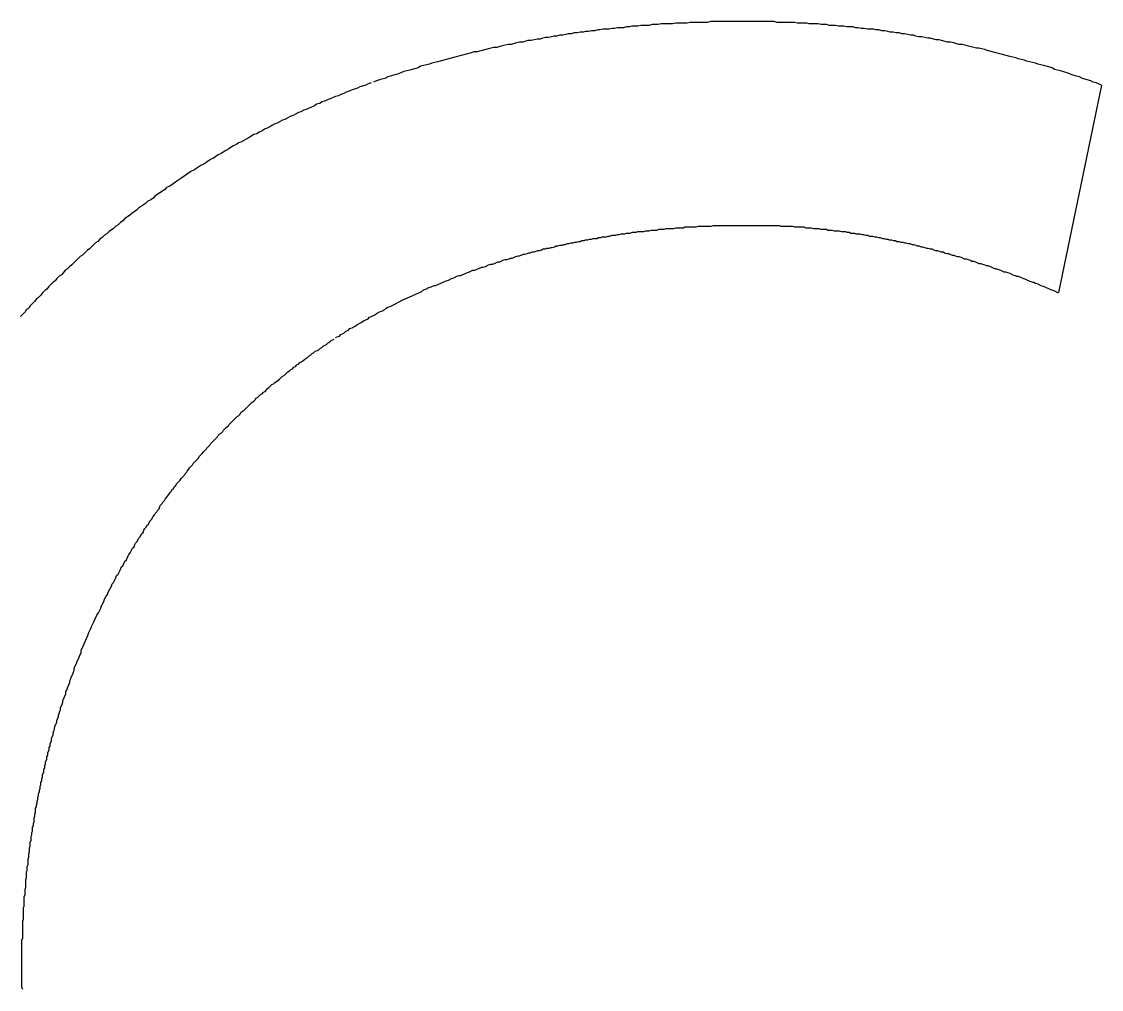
# Model space of a CAD drawing. Extents: x 168 to 388, y 259 to 356.
# Drawn here: x 204.065 to 205.491, y 308.455 to 309.732 of the extents above; entities that cross this region are included whole.
import ezdxf

# ---------------------------------------------------------------- set-up
doc = ezdxf.new("R2010")
doc.units = 0
doc.header["$MEASUREMENT"] = 0
doc.layers.get('0').update_dxf_attribs({"linetype": 'CONTINUOUS'})

msp = doc.modelspace()

# ---------------------------------------------------------------- linework, layer by layer
at = {"color": 7, "linetype": 'Continuous'}
for p, q in [((204.81, 309.719), (204.807, 309.718)), ((204.814, 309.719), (204.81, 309.719)), ((204.818, 309.72), (204.814, 309.719)), ((204.822, 309.72), (204.818, 309.72)), ((204.826, 309.721), (204.822, 309.72)), ((204.829, 309.721), (204.826, 309.721)), ((204.833, 309.722), (204.829, 309.721)), ((204.841, 309.722), (204.833, 309.722)), ((204.845, 309.723), (204.841, 309.722)), ((204.848, 309.723), (204.845, 309.723)), ((204.852, 309.724), (204.848, 309.723)), ((204.86, 309.724), (204.852, 309.724)), ((204.864, 309.725), (204.86, 309.724)), ((204.868, 309.725), (204.864, 309.725)), ((204.871, 309.726), (204.868, 309.725)), ((204.879, 309.726), (204.871, 309.726)), ((204.883, 309.727), (204.879, 309.726)), ((204.894, 309.727), (204.883, 309.727)), ((204.898, 309.728), (204.894, 309.727)), ((204.906, 309.728), (204.898, 309.728)), ((204.91, 309.729), (204.906, 309.728)), ((204.925, 309.729), (204.91, 309.729)), ((204.929, 309.73), (204.925, 309.729)), ((204.944, 309.73), (204.929, 309.73)), ((204.948, 309.731), (204.944, 309.73)), ((204.971, 309.731), (204.948, 309.731)), ((204.975, 309.732), (204.971, 309.731)), ((205.059, 309.732), (204.975, 309.732)), ((205.063, 309.731), (205.059, 309.732)), ((205.086, 309.731), (205.063, 309.731)), ((205.09, 309.73), (205.086, 309.731)), ((205.102, 309.73), (205.09, 309.73)), ((205.105, 309.729), (205.102, 309.73)), ((205.117, 309.729), (205.105, 309.729)), ((205.121, 309.728), (205.117, 309.729)), ((205.128, 309.728), (205.121, 309.728)), ((205.132, 309.727), (205.128, 309.728)), ((205.14, 309.727), (205.132, 309.727)), ((205.144, 309.726), (205.14, 309.727)), ((205.151, 309.726), (205.144, 309.726)), ((205.155, 309.725), (205.151, 309.726)), ((205.163, 309.725), (205.155, 309.725)), ((205.167, 309.724), (205.163, 309.725)), ((205.17, 309.724), (205.167, 309.724)), ((205.174, 309.723), (205.17, 309.724)), ((205.178, 309.723), (205.174, 309.723)), ((205.182, 309.722), (205.178, 309.723)), ((205.19, 309.722), (205.182, 309.722)), ((205.193, 309.721), (205.19, 309.722)), ((205.197, 309.721), (205.193, 309.721)), ((205.201, 309.72), (205.197, 309.721)), ((205.205, 309.72), (205.201, 309.72)), ((205.209, 309.719), (205.205, 309.72)), ((205.212, 309.718), (205.209, 309.719)), ((204.723, 309.705), (204.719, 309.704)), ((204.727, 309.705), (204.723, 309.705)), ((204.731, 309.706), (204.727, 309.705)), ((204.734, 309.707), (204.731, 309.706)), ((204.738, 309.707), (204.734, 309.707)), ((204.746, 309.709), (204.738, 309.707)), ((204.75, 309.709), (204.746, 309.709)), ((204.753, 309.71), (204.75, 309.709)), ((204.757, 309.711), (204.753, 309.71)), ((204.761, 309.711), (204.757, 309.711)), ((204.765, 309.712), (204.761, 309.711)), ((204.768, 309.713), (204.765, 309.712)), ((204.772, 309.713), (204.768, 309.713)), ((204.776, 309.714), (204.772, 309.713)), ((204.78, 309.714), (204.776, 309.714)), ((204.784, 309.715), (204.78, 309.714)), ((204.787, 309.716), (204.784, 309.715)), ((204.791, 309.716), (204.787, 309.716)), ((204.795, 309.717), (204.791, 309.716)), ((204.799, 309.717), (204.795, 309.717)), ((204.803, 309.718), (204.799, 309.717)), ((204.807, 309.718), (204.803, 309.718)), ((205.216, 309.718), (205.212, 309.718)), ((205.22, 309.717), (205.216, 309.718)), ((205.224, 309.717), (205.22, 309.717)), ((205.228, 309.716), (205.224, 309.717)), ((205.231, 309.716), (205.228, 309.716)), ((205.239, 309.714), (205.231, 309.716)), ((205.243, 309.714), (205.239, 309.714)), ((205.246, 309.713), (205.243, 309.714)), ((205.25, 309.712), (205.246, 309.713)), ((205.254, 309.712), (205.25, 309.712)), ((205.262, 309.71), (205.254, 309.712)), ((205.265, 309.71), (205.262, 309.71)), ((205.273, 309.708), (205.265, 309.71)), ((205.277, 309.708), (205.273, 309.708)), ((205.28, 309.707), (205.277, 309.708)), ((205.288, 309.705), (205.28, 309.707)), ((205.292, 309.705), (205.288, 309.705)), ((205.296, 309.704), (205.292, 309.705)), ((204.656, 309.69), (204.644, 309.687)), ((204.659, 309.691), (204.656, 309.69)), ((204.663, 309.692), (204.659, 309.691)), ((204.667, 309.692), (204.663, 309.692)), ((204.67, 309.693), (204.667, 309.692)), ((204.682, 309.696), (204.67, 309.693)), ((204.685, 309.697), (204.682, 309.696)), ((204.689, 309.698), (204.685, 309.697)), ((204.693, 309.698), (204.689, 309.698)), ((204.697, 309.699), (204.693, 309.698)), ((204.7, 309.7), (204.697, 309.699)), ((204.708, 309.702), (204.7, 309.7)), ((204.712, 309.702), (204.708, 309.702)), ((204.716, 309.703), (204.712, 309.702)), ((204.719, 309.704), (204.716, 309.703)), ((205.299, 309.703), (205.296, 309.704)), ((205.303, 309.702), (205.299, 309.703)), ((205.307, 309.702), (205.303, 309.702)), ((205.311, 309.701), (205.307, 309.702)), ((205.314, 309.7), (205.311, 309.701)), ((205.326, 309.697), (205.314, 309.7)), ((205.329, 309.697), (205.326, 309.697)), ((205.337, 309.695), (205.329, 309.697)), ((205.34, 309.694), (205.337, 309.695)), ((205.352, 309.691), (205.34, 309.694)), ((205.355, 309.69), (205.352, 309.691)), ((205.367, 309.687), (205.355, 309.69)), ((204.604, 309.676), (204.592, 309.673)), ((204.607, 309.677), (204.604, 309.676)), ((204.615, 309.679), (204.607, 309.677)), ((204.618, 309.68), (204.615, 309.679)), ((204.626, 309.682), (204.618, 309.68)), ((204.629, 309.683), (204.626, 309.682)), ((204.641, 309.686), (204.629, 309.683)), ((204.644, 309.687), (204.641, 309.686)), ((205.37, 309.686), (205.367, 309.687)), ((205.378, 309.684), (205.37, 309.686)), ((205.381, 309.683), (205.378, 309.684)), ((205.389, 309.681), (205.381, 309.683)), ((205.392, 309.68), (205.389, 309.681)), ((205.404, 309.677), (205.392, 309.68)), ((205.407, 309.676), (205.404, 309.677)), ((205.415, 309.674), (205.407, 309.676)), ((204.56, 309.662), (204.552, 309.66)), ((204.563, 309.663), (204.56, 309.662)), ((204.567, 309.665), (204.563, 309.663)), ((204.57, 309.666), (204.567, 309.665)), ((204.578, 309.668), (204.57, 309.666)), ((204.581, 309.669), (204.578, 309.668)), ((204.589, 309.671), (204.581, 309.669)), ((204.592, 309.673), (204.589, 309.671)), ((205.418, 309.673), (205.415, 309.674)), ((205.426, 309.671), (205.418, 309.673)), ((205.429, 309.669), (205.426, 309.671)), ((205.437, 309.667), (205.429, 309.669)), ((205.44, 309.666), (205.437, 309.667)), ((205.444, 309.665), (205.44, 309.666)), ((205.447, 309.664), (205.444, 309.665)), ((205.451, 309.662), (205.447, 309.664)), ((205.455, 309.661), (205.451, 309.662)), ((204.52, 309.648), (204.512, 309.646)), ((204.523, 309.65), (204.52, 309.648)), ((204.527, 309.651), (204.523, 309.65)), ((204.534, 309.654), (204.53, 309.652)), ((204.538, 309.655), (204.534, 309.654)), ((204.541, 309.656), (204.538, 309.655)), ((204.545, 309.657), (204.541, 309.656)), ((204.549, 309.659), (204.545, 309.657)), ((204.552, 309.66), (204.549, 309.659)), ((205.491, 309.6483), (205.4344, 309.3745)), ((205.458, 309.66), (205.455, 309.661)), ((205.462, 309.659), (205.458, 309.66)), ((205.466, 309.657), (205.462, 309.659)), ((205.469, 309.656), (205.466, 309.657)), ((205.477, 309.654), (205.469, 309.656)), ((205.48, 309.652), (205.477, 309.654)), ((205.484, 309.651), (205.48, 309.652)), ((205.487, 309.65), (205.484, 309.651)), ((205.491, 309.648), (205.487, 309.65)), ((204.48, 309.633), (204.477, 309.632)), ((204.484, 309.634), (204.48, 309.633)), ((204.487, 309.636), (204.484, 309.634)), ((204.491, 309.637), (204.487, 309.636)), ((204.494, 309.639), (204.491, 309.637)), ((204.498, 309.64), (204.494, 309.639)), ((204.502, 309.642), (204.498, 309.64)), ((204.505, 309.643), (204.502, 309.642)), ((204.509, 309.644), (204.505, 309.643)), ((204.512, 309.646), (204.509, 309.644)), ((204.448, 309.619), (204.445, 309.618)), ((204.452, 309.621), (204.448, 309.619)), ((204.455, 309.623), (204.452, 309.621)), ((204.459, 309.624), (204.455, 309.623)), ((204.462, 309.626), (204.459, 309.624)), ((204.466, 309.627), (204.462, 309.626)), ((204.47, 309.629), (204.466, 309.627)), ((204.473, 309.63), (204.47, 309.629)), ((204.477, 309.632), (204.473, 309.63)), ((204.417, 309.605), (204.413, 309.603)), ((204.42, 309.607), (204.417, 309.605)), ((204.424, 309.608), (204.42, 309.607)), ((204.427, 309.61), (204.424, 309.608)), ((204.431, 309.612), (204.427, 309.61)), ((204.434, 309.613), (204.431, 309.612)), ((204.438, 309.615), (204.434, 309.613)), ((204.441, 309.616), (204.438, 309.615)), ((204.445, 309.618), (204.441, 309.616)), ((204.389, 309.591), (204.386, 309.59)), ((204.393, 309.593), (204.389, 309.591)), ((204.396, 309.595), (204.393, 309.593)), ((204.4, 309.597), (204.396, 309.595)), ((204.403, 309.598), (204.4, 309.597)), ((204.407, 309.6), (204.403, 309.598)), ((204.41, 309.602), (204.407, 309.6)), ((204.413, 309.603), (204.41, 309.602)), ((204.362, 309.577), (204.359, 309.575)), ((204.366, 309.579), (204.362, 309.577)), ((204.372, 309.583), (204.366, 309.579)), ((204.376, 309.584), (204.372, 309.583)), ((204.379, 309.586), (204.376, 309.584)), ((204.383, 309.588), (204.379, 309.586)), ((204.386, 309.59), (204.383, 309.588)), ((204.335, 309.562), (204.329, 309.558)), ((204.339, 309.564), (204.335, 309.562)), ((204.345, 309.568), (204.339, 309.564)), ((204.349, 309.57), (204.345, 309.568)), ((204.352, 309.572), (204.349, 309.57)), ((204.355, 309.573), (204.352, 309.572)), ((204.359, 309.575), (204.355, 309.573)), ((204.315, 309.55), (204.306, 309.544)), ((204.319, 309.552), (204.315, 309.55)), ((204.325, 309.556), (204.319, 309.552)), ((204.329, 309.558), (204.325, 309.556)), ((204.289, 309.534), (204.277, 309.526)), ((204.293, 309.536), (204.289, 309.534)), ((204.302, 309.542), (204.293, 309.536)), ((204.306, 309.544), (204.302, 309.542)), ((204.273, 309.523), (204.261, 309.515)), ((204.277, 309.526), (204.273, 309.523)), ((204.254, 309.51), (204.242, 309.502)), ((204.257, 309.513), (204.254, 309.51)), ((204.261, 309.515), (204.257, 309.513)), ((204.229, 309.492), (204.22, 309.486)), ((204.232, 309.495), (204.229, 309.492)), ((204.236, 309.497), (204.232, 309.495)), ((204.239, 309.499), (204.236, 309.497)), ((204.242, 309.502), (204.239, 309.499)), ((204.211, 309.479), (204.208, 309.476)), ((204.217, 309.483), (204.211, 309.479)), ((204.22, 309.486), (204.217, 309.483)), ((204.19, 309.462), (204.187, 309.459)), ((204.193, 309.464), (204.19, 309.462)), ((204.196, 309.467), (204.193, 309.464)), ((204.199, 309.469), (204.196, 309.467)), ((204.202, 309.472), (204.199, 309.469)), ((204.208, 309.476), (204.202, 309.472)), ((204.956, 309.461), (204.959, 309.462)), ((204.959, 309.462), (204.976, 309.462)), ((204.976, 309.462), (204.979, 309.463)), ((204.979, 309.463), (205.066, 309.463)), ((205.066, 309.463), (205.068, 309.462)), ((205.068, 309.462), (205.083, 309.462)), ((205.083, 309.462), (205.086, 309.461)), ((204.175, 309.45), (204.172, 309.447)), ((204.178, 309.452), (204.175, 309.45)), ((204.181, 309.455), (204.178, 309.452)), ((204.187, 309.459), (204.181, 309.455)), ((204.83, 309.447), (204.832, 309.448)), ((204.832, 309.448), (204.837, 309.448)), ((204.837, 309.448), (204.84, 309.449)), ((204.84, 309.449), (204.842, 309.449)), ((204.842, 309.449), (204.845, 309.45)), ((204.845, 309.45), (204.85, 309.45)), ((204.85, 309.45), (204.852, 309.451)), ((204.852, 309.451), (204.855, 309.451)), ((204.855, 309.451), (204.857, 309.452)), ((204.857, 309.452), (204.862, 309.452)), ((204.862, 309.452), (204.864, 309.453)), ((204.864, 309.453), (204.869, 309.453)), ((204.869, 309.453), (204.872, 309.454)), ((204.872, 309.454), (204.877, 309.454)), ((204.877, 309.454), (204.879, 309.455)), ((204.879, 309.455), (204.887, 309.455)), ((204.887, 309.455), (204.889, 309.456)), ((204.889, 309.456), (204.894, 309.456)), ((204.894, 309.456), (204.897, 309.457)), ((204.897, 309.457), (204.904, 309.457)), ((204.904, 309.457), (204.907, 309.458)), ((204.907, 309.458), (204.914, 309.458)), ((204.914, 309.458), (204.916, 309.459)), ((204.916, 309.459), (204.926, 309.459)), ((204.926, 309.459), (204.929, 309.46)), ((204.929, 309.46), (204.939, 309.46)), ((204.939, 309.46), (204.941, 309.461)), ((204.941, 309.461), (204.956, 309.461)), ((205.086, 309.461), (205.098, 309.461)), ((205.098, 309.461), (205.101, 309.46)), ((205.101, 309.46), (205.108, 309.46)), ((205.108, 309.46), (205.111, 309.459)), ((205.111, 309.459), (205.118, 309.459)), ((205.118, 309.459), (205.12, 309.458)), ((205.12, 309.458), (205.128, 309.458)), ((205.128, 309.458), (205.13, 309.457)), ((205.13, 309.457), (205.135, 309.457)), ((205.135, 309.457), (205.138, 309.456)), ((205.138, 309.456), (205.145, 309.456)), ((205.145, 309.456), (205.148, 309.455)), ((205.148, 309.455), (205.153, 309.455)), ((205.153, 309.455), (205.155, 309.454)), ((205.155, 309.454), (205.158, 309.454)), ((205.158, 309.454), (205.16, 309.453)), ((205.16, 309.453), (205.165, 309.453)), ((205.165, 309.453), (205.167, 309.452)), ((205.167, 309.452), (205.172, 309.452)), ((205.172, 309.452), (205.175, 309.451)), ((205.175, 309.451), (205.177, 309.451)), ((205.177, 309.451), (205.18, 309.45)), ((205.18, 309.45), (205.182, 309.45)), ((205.182, 309.45), (205.185, 309.449)), ((205.185, 309.449), (205.189, 309.449)), ((205.189, 309.449), (205.192, 309.448)), ((205.192, 309.448), (205.194, 309.448)), ((205.194, 309.448), (205.197, 309.447)), ((204.163, 309.44), (204.155, 309.432)), ((204.166, 309.442), (204.163, 309.44)), ((204.169, 309.445), (204.166, 309.442)), ((204.172, 309.447), (204.169, 309.445)), ((204.762, 309.433), (204.764, 309.434)), ((204.764, 309.434), (204.766, 309.434)), ((204.766, 309.434), (204.769, 309.435)), ((204.769, 309.435), (204.771, 309.436)), ((204.771, 309.436), (204.774, 309.436)), ((204.774, 309.436), (204.776, 309.437)), ((204.776, 309.437), (204.779, 309.437)), ((204.779, 309.437), (204.781, 309.438)), ((204.781, 309.438), (204.783, 309.438)), ((204.783, 309.438), (204.786, 309.439)), ((204.786, 309.439), (204.788, 309.439)), ((204.788, 309.439), (204.791, 309.44)), ((204.791, 309.44), (204.793, 309.44)), ((204.793, 309.44), (204.796, 309.441)), ((204.796, 309.441), (204.798, 309.441)), ((204.798, 309.441), (204.801, 309.442)), ((204.801, 309.442), (204.803, 309.442)), ((204.803, 309.442), (204.805, 309.443)), ((204.805, 309.443), (204.808, 309.443)), ((204.808, 309.443), (204.81, 309.444)), ((204.81, 309.444), (204.813, 309.444)), ((204.813, 309.444), (204.815, 309.445)), ((204.815, 309.445), (204.818, 309.445)), ((204.818, 309.445), (204.82, 309.446)), ((204.82, 309.446), (204.825, 309.446)), ((204.825, 309.446), (204.827, 309.447)), ((204.827, 309.447), (204.83, 309.447)), ((205.197, 309.447), (205.199, 309.447)), ((205.199, 309.447), (205.202, 309.446)), ((205.202, 309.446), (205.204, 309.446)), ((205.204, 309.446), (205.207, 309.445)), ((205.207, 309.445), (205.209, 309.445)), ((205.209, 309.445), (205.211, 309.444)), ((205.211, 309.444), (205.214, 309.444)), ((205.214, 309.444), (205.216, 309.443)), ((205.216, 309.443), (205.219, 309.443)), ((205.219, 309.443), (205.221, 309.442)), ((205.221, 309.442), (205.224, 309.442)), ((205.224, 309.442), (205.226, 309.441)), ((205.226, 309.441), (205.229, 309.441)), ((205.229, 309.441), (205.231, 309.44)), ((205.231, 309.44), (205.233, 309.44)), ((205.233, 309.44), (205.236, 309.439)), ((205.236, 309.439), (205.238, 309.439)), ((205.238, 309.439), (205.241, 309.438)), ((205.241, 309.438), (205.243, 309.438)), ((205.243, 309.438), (205.246, 309.437)), ((205.246, 309.437), (205.248, 309.436)), ((205.248, 309.436), (205.25, 309.436)), ((205.25, 309.436), (205.253, 309.435)), ((205.253, 309.435), (205.255, 309.435)), ((205.255, 309.435), (205.258, 309.434)), ((205.258, 309.434), (205.26, 309.433)), ((204.143, 309.422), (204.132, 309.411)), ((204.146, 309.424), (204.143, 309.422)), ((204.152, 309.43), (204.146, 309.424)), ((204.155, 309.432), (204.152, 309.43)), ((204.709, 309.419), (204.711, 309.42)), ((204.711, 309.42), (204.713, 309.42)), ((204.713, 309.42), (204.716, 309.421)), ((204.716, 309.421), (204.718, 309.422)), ((204.718, 309.422), (204.721, 309.423)), ((204.721, 309.423), (204.723, 309.423)), ((204.723, 309.423), (204.725, 309.424)), ((204.725, 309.424), (204.728, 309.425)), ((204.728, 309.425), (204.73, 309.425)), ((204.73, 309.425), (204.733, 309.426)), ((204.733, 309.426), (204.735, 309.427)), ((204.735, 309.427), (204.737, 309.427)), ((204.737, 309.427), (204.74, 309.428)), ((204.74, 309.428), (204.742, 309.428)), ((204.742, 309.428), (204.745, 309.429)), ((204.745, 309.429), (204.747, 309.43)), ((204.747, 309.43), (204.749, 309.43)), ((204.749, 309.43), (204.752, 309.431)), ((204.752, 309.431), (204.754, 309.432)), ((204.754, 309.432), (204.757, 309.432)), ((204.757, 309.432), (204.759, 309.433)), ((204.759, 309.433), (204.762, 309.433)), ((205.26, 309.433), (205.262, 309.433)), ((205.262, 309.433), (205.265, 309.432)), ((205.265, 309.432), (205.267, 309.432)), ((205.267, 309.432), (205.27, 309.431)), ((205.27, 309.431), (205.272, 309.43)), ((205.272, 309.43), (205.274, 309.43)), ((205.274, 309.43), (205.277, 309.429)), ((205.277, 309.429), (205.279, 309.428)), ((205.279, 309.428), (205.282, 309.428)), ((205.282, 309.428), (205.284, 309.427)), ((205.284, 309.427), (205.287, 309.426)), ((205.287, 309.426), (205.289, 309.426)), ((205.289, 309.426), (205.291, 309.425)), ((205.291, 309.425), (205.294, 309.424)), ((205.294, 309.424), (205.296, 309.424)), ((205.296, 309.424), (205.298, 309.423)), ((205.298, 309.423), (205.301, 309.422)), ((205.301, 309.422), (205.303, 309.422)), ((205.303, 309.422), (205.306, 309.421)), ((205.306, 309.421), (205.31, 309.419)), ((204.126, 309.406), (204.123, 309.404)), ((204.129, 309.409), (204.126, 309.406)), ((204.132, 309.411), (204.129, 309.409)), ((204.664, 309.404), (204.668, 309.406)), ((204.668, 309.406), (204.671, 309.407)), ((204.671, 309.407), (204.673, 309.408)), ((204.673, 309.408), (204.675, 309.408)), ((204.675, 309.408), (204.678, 309.409)), ((204.678, 309.409), (204.682, 309.411)), ((204.682, 309.411), (204.685, 309.412)), ((204.685, 309.412), (204.687, 309.412)), ((204.687, 309.412), (204.69, 309.413)), ((204.69, 309.413), (204.694, 309.415)), ((204.694, 309.415), (204.697, 309.415)), ((204.697, 309.415), (204.701, 309.417)), ((204.701, 309.417), (204.704, 309.418)), ((204.704, 309.418), (204.706, 309.418)), ((204.706, 309.418), (204.709, 309.419)), ((205.31, 309.419), (205.313, 309.419)), ((205.313, 309.419), (205.315, 309.418)), ((205.315, 309.418), (205.318, 309.417)), ((205.318, 309.417), (205.32, 309.416)), ((205.32, 309.416), (205.322, 309.416)), ((205.322, 309.416), (205.325, 309.415)), ((205.325, 309.415), (205.329, 309.413)), ((205.329, 309.413), (205.332, 309.413)), ((205.332, 309.413), (205.334, 309.412)), ((205.334, 309.412), (205.337, 309.411)), ((205.337, 309.411), (205.339, 309.41)), ((205.339, 309.41), (205.341, 309.41)), ((205.341, 309.41), (205.344, 309.409)), ((205.344, 309.409), (205.348, 309.407)), ((205.348, 309.407), (205.351, 309.406)), ((205.351, 309.406), (205.353, 309.406)), ((205.353, 309.406), (205.355, 309.405)), ((205.355, 309.405), (205.358, 309.404)), ((204.112, 309.393), (204.11, 309.39)), ((204.115, 309.396), (204.112, 309.393)), ((204.118, 309.398), (204.115, 309.396)), ((204.121, 309.401), (204.118, 309.398)), ((204.123, 309.404), (204.121, 309.401)), ((204.626, 309.39), (204.629, 309.391)), ((204.629, 309.391), (204.633, 309.393)), ((204.633, 309.393), (204.636, 309.394)), ((204.636, 309.394), (204.64, 309.396)), ((204.64, 309.396), (204.643, 309.397)), ((204.643, 309.397), (204.645, 309.397)), ((204.645, 309.397), (204.647, 309.398)), ((204.647, 309.398), (204.65, 309.399)), ((204.65, 309.399), (204.654, 309.401)), ((204.654, 309.401), (204.657, 309.402)), ((204.657, 309.402), (204.661, 309.404)), ((204.661, 309.404), (204.664, 309.404)), ((205.358, 309.404), (205.362, 309.402)), ((205.362, 309.402), (205.365, 309.402)), ((205.365, 309.402), (205.367, 309.401)), ((205.367, 309.401), (205.37, 309.4)), ((205.37, 309.4), (205.374, 309.398)), ((205.374, 309.398), (205.377, 309.397)), ((205.377, 309.397), (205.379, 309.396)), ((205.379, 309.396), (205.381, 309.396)), ((205.381, 309.396), (205.384, 309.395)), ((205.384, 309.395), (205.388, 309.393)), ((205.388, 309.393), (205.391, 309.392)), ((205.391, 309.392), (205.395, 309.39)), ((204.096, 309.377), (204.093, 309.374)), ((204.099, 309.379), (204.096, 309.377)), ((204.101, 309.382), (204.099, 309.379)), ((204.107, 309.388), (204.101, 309.382)), ((204.11, 309.39), (204.107, 309.388)), ((204.594, 309.376), (204.596, 309.378)), ((204.596, 309.378), (204.599, 309.379)), ((204.599, 309.379), (204.603, 309.381)), ((204.603, 309.381), (204.606, 309.382)), ((204.606, 309.382), (204.61, 309.384)), ((204.61, 309.384), (204.612, 309.384)), ((204.612, 309.384), (204.615, 309.385)), ((204.615, 309.385), (204.619, 309.387)), ((204.619, 309.387), (204.622, 309.388)), ((204.622, 309.388), (204.626, 309.39)), ((205.395, 309.39), (205.398, 309.389)), ((205.398, 309.389), (205.4, 309.388)), ((205.4, 309.388), (205.402, 309.388)), ((205.402, 309.388), (205.404, 309.387)), ((205.404, 309.387), (205.407, 309.386)), ((205.407, 309.386), (205.411, 309.384)), ((205.411, 309.384), (205.414, 309.383)), ((205.414, 309.383), (205.418, 309.381)), ((205.418, 309.381), (205.421, 309.38)), ((205.421, 309.38), (205.425, 309.378)), ((205.425, 309.378), (205.428, 309.377)), ((205.428, 309.377), (205.434, 309.374)), ((204.083, 309.363), (204.077, 309.357)), ((204.085, 309.366), (204.083, 309.363)), ((204.088, 309.368), (204.085, 309.366)), ((204.091, 309.371), (204.088, 309.368)), ((204.093, 309.374), (204.091, 309.371)), ((204.563, 309.362), (204.569, 309.365)), ((204.569, 309.365), (204.572, 309.366)), ((204.572, 309.366), (204.578, 309.369)), ((204.578, 309.369), (204.581, 309.37)), ((204.581, 309.37), (204.587, 309.373)), ((204.587, 309.373), (204.59, 309.374)), ((204.59, 309.374), (204.594, 309.376)), ((204.07, 309.349), (204.064, 309.343)), ((204.072, 309.352), (204.07, 309.349)), ((204.075, 309.354), (204.072, 309.352)), ((204.077, 309.357), (204.075, 309.354)), ((204.534, 309.347), (204.538, 309.349)), ((204.538, 309.349), (204.541, 309.35)), ((204.541, 309.35), (204.545, 309.352)), ((204.545, 309.352), (204.547, 309.354)), ((204.547, 309.354), (204.549, 309.355)), ((204.549, 309.355), (204.552, 309.356)), ((204.552, 309.356), (204.56, 309.36)), ((204.56, 309.36), (204.563, 309.362)), ((204.508, 309.332), (204.514, 309.335)), ((204.514, 309.335), (204.517, 309.337)), ((204.517, 309.337), (204.523, 309.34)), ((204.523, 309.34), (204.525, 309.342)), ((204.525, 309.342), (204.527, 309.343)), ((204.527, 309.343), (204.53, 309.344)), ((204.53, 309.344), (204.532, 309.345)), ((204.532, 309.345), (204.534, 309.347)), ((204.487, 309.319), (204.491, 309.321)), ((204.491, 309.321), (204.493, 309.323)), ((204.493, 309.323), (204.497, 309.325)), ((204.497, 309.325), (204.499, 309.327)), ((204.499, 309.327), (204.502, 309.328)), ((204.502, 309.328), (204.506, 309.33)), ((204.506, 309.33), (204.508, 309.332)), ((204.464, 309.304), (204.468, 309.306)), ((204.468, 309.306), (204.47, 309.308)), ((204.47, 309.308), (204.472, 309.309)), ((204.472, 309.309), (204.474, 309.311)), ((204.474, 309.311), (204.478, 309.313)), ((204.48, 309.315), (204.482, 309.316)), ((204.482, 309.316), (204.485, 309.317)), ((204.485, 309.317), (204.487, 309.319)), ((204.443, 309.289), (204.445, 309.291)), ((204.445, 309.291), (204.447, 309.292)), ((204.447, 309.292), (204.449, 309.294)), ((204.449, 309.294), (204.451, 309.295)), ((204.451, 309.295), (204.453, 309.297)), ((204.453, 309.297), (204.456, 309.298)), ((204.456, 309.298), (204.458, 309.299)), ((204.458, 309.299), (204.46, 309.301)), ((204.46, 309.301), (204.462, 309.302)), ((204.462, 309.302), (204.464, 309.304)), ((204.425, 309.276), (204.427, 309.277)), ((204.427, 309.277), (204.429, 309.279)), ((204.429, 309.279), (204.431, 309.28)), ((204.431, 309.28), (204.433, 309.282)), ((204.433, 309.282), (204.435, 309.283)), ((204.435, 309.283), (204.437, 309.285)), ((204.437, 309.285), (204.439, 309.286)), ((204.439, 309.286), (204.441, 309.288)), ((204.441, 309.288), (204.443, 309.289)), ((204.406, 309.26), (204.41, 309.264)), ((204.41, 309.264), (204.412, 309.265)), ((204.412, 309.265), (204.417, 309.27)), ((204.417, 309.27), (204.419, 309.271)), ((204.419, 309.271), (204.421, 309.273)), ((204.421, 309.273), (204.423, 309.274)), ((204.423, 309.274), (204.425, 309.276)), ((204.389, 309.246), (204.39, 309.248)), ((204.39, 309.248), (204.392, 309.249)), ((204.392, 309.249), (204.396, 309.253)), ((204.396, 309.253), (204.398, 309.254)), ((204.398, 309.254), (204.4, 309.256)), ((204.4, 309.256), (204.402, 309.257)), ((204.402, 309.257), (204.404, 309.259)), ((204.404, 309.259), (204.406, 309.26)), ((204.374, 309.233), (204.375, 309.235)), ((204.375, 309.235), (204.377, 309.236)), ((204.377, 309.236), (204.381, 309.24)), ((204.381, 309.24), (204.383, 309.241)), ((204.383, 309.241), (204.385, 309.243)), ((204.385, 309.243), (204.387, 309.244)), ((204.387, 309.244), (204.389, 309.246)), ((204.359, 309.219), (204.37, 309.23)), ((204.37, 309.23), (204.372, 309.231)), ((204.372, 309.231), (204.374, 309.233)), ((204.339, 309.2), (204.35, 309.211)), ((204.35, 309.211), (204.352, 309.212)), ((204.352, 309.212), (204.354, 309.214)), ((204.354, 309.214), (204.355, 309.216)), ((204.355, 309.216), (204.357, 309.218)), ((204.357, 309.218), (204.359, 309.219)), ((204.329, 309.189), (204.331, 309.191)), ((204.331, 309.191), (204.332, 309.193)), ((204.332, 309.193), (204.336, 309.197)), ((204.336, 309.197), (204.338, 309.198)), ((204.338, 309.198), (204.339, 309.2)), ((204.315, 309.175), (204.324, 309.184)), ((204.324, 309.184), (204.325, 309.186)), ((204.325, 309.186), (204.327, 309.188)), ((204.327, 309.188), (204.329, 309.189)), ((204.304, 309.162), (204.305, 309.164)), ((204.305, 309.164), (204.314, 309.173)), ((204.314, 309.173), (204.315, 309.175)), ((204.291, 309.147), (204.292, 309.149)), ((204.292, 309.149), (204.299, 309.156)), ((204.299, 309.156), (204.3, 309.158)), ((204.3, 309.158), (204.304, 309.162)), ((204.28, 309.133), (204.281, 309.135)), ((204.281, 309.135), (204.283, 309.137)), ((204.283, 309.137), (204.284, 309.139)), ((204.284, 309.139), (204.286, 309.141)), ((204.286, 309.141), (204.287, 309.143)), ((204.287, 309.143), (204.291, 309.147)), ((204.267, 309.118), (204.269, 309.12)), ((204.269, 309.12), (204.27, 309.122)), ((204.27, 309.122), (204.275, 309.127)), ((204.275, 309.127), (204.276, 309.129)), ((204.276, 309.129), (204.28, 309.133)), ((204.257, 309.104), (204.258, 309.106)), ((204.258, 309.106), (204.26, 309.108)), ((204.26, 309.108), (204.261, 309.11)), ((204.261, 309.11), (204.263, 309.112)), ((204.263, 309.112), (204.264, 309.114)), ((204.264, 309.114), (204.266, 309.116)), ((204.266, 309.116), (204.267, 309.118)), ((204.247, 309.089), (204.248, 309.092)), ((204.248, 309.092), (204.249, 309.094)), ((204.249, 309.094), (204.251, 309.096)), ((204.251, 309.096), (204.252, 309.098)), ((204.252, 309.098), (204.254, 309.1)), ((204.254, 309.1), (204.255, 309.102)), ((204.255, 309.102), (204.257, 309.104)), ((204.237, 309.075), (204.239, 309.079)), ((204.239, 309.079), (204.241, 309.081)), ((204.241, 309.081), (204.242, 309.083)), ((204.242, 309.083), (204.244, 309.085)), ((204.244, 309.085), (204.245, 309.087)), ((204.245, 309.087), (204.247, 309.089)), ((204.227, 309.061), (204.228, 309.063)), ((204.228, 309.063), (204.23, 309.065)), ((204.23, 309.065), (204.231, 309.067)), ((204.231, 309.067), (204.233, 309.069)), ((204.233, 309.069), (204.235, 309.073)), ((204.235, 309.073), (204.237, 309.075)), ((204.218, 309.046), (204.22, 309.05)), ((204.22, 309.05), (204.222, 309.052)), ((204.222, 309.052), (204.224, 309.056)), ((204.224, 309.056), (204.226, 309.058)), ((204.226, 309.058), (204.227, 309.061)), ((204.209, 309.031), (204.212, 309.037)), ((204.212, 309.037), (204.214, 309.039)), ((204.214, 309.039), (204.215, 309.042)), ((204.215, 309.042), (204.216, 309.044)), ((204.216, 309.044), (204.218, 309.046)), ((204.199, 309.014), (204.202, 309.02)), ((204.202, 309.02), (204.204, 309.022)), ((204.204, 309.022), (204.205, 309.024)), ((204.205, 309.024), (204.206, 309.027)), ((204.206, 309.027), (204.207, 309.029)), ((204.207, 309.029), (204.209, 309.031)), ((204.193, 309.003), (204.196, 309.009)), ((204.196, 309.009), (204.197, 309.012)), ((204.197, 309.012), (204.199, 309.014)), ((204.185, 308.99), (204.187, 308.992)), ((204.187, 308.992), (204.19, 308.998)), ((204.19, 308.998), (204.191, 309.001)), ((204.191, 309.001), (204.193, 309.003)), ((204.179, 308.976), (204.18, 308.979)), ((204.18, 308.979), (204.184, 308.987)), ((204.184, 308.987), (204.185, 308.99)), ((204.171, 308.961), (204.174, 308.967)), ((204.174, 308.967), (204.175, 308.97)), ((204.175, 308.97), (204.177, 308.974)), ((204.177, 308.974), (204.179, 308.976)), ((204.162, 308.943), (204.165, 308.949)), ((204.165, 308.949), (204.167, 308.952)), ((204.167, 308.952), (204.17, 308.958)), ((204.17, 308.958), (204.171, 308.961)), ((204.158, 308.934), (204.161, 308.94)), ((204.161, 308.94), (204.162, 308.943)), ((204.151, 308.918), (204.153, 308.922)), ((204.153, 308.922), (204.154, 308.925)), ((204.154, 308.925), (204.157, 308.931)), ((204.157, 308.931), (204.158, 308.934)), ((204.144, 308.902), (204.147, 308.908)), ((204.147, 308.908), (204.148, 308.911)), ((204.148, 308.911), (204.15, 308.915)), ((204.15, 308.915), (204.151, 308.918)), ((204.139, 308.888), (204.141, 308.892)), ((204.141, 308.892), (204.142, 308.895)), ((204.142, 308.895), (204.144, 308.899)), ((204.144, 308.899), (204.144, 308.902)), ((204.135, 308.878), (204.136, 308.881)), ((204.135, 308.876), (204.135, 308.878)), ((204.136, 308.881), (204.138, 308.885)), ((204.138, 308.885), (204.139, 308.888)), ((204.129, 308.862), (204.13, 308.864)), ((204.13, 308.864), (204.131, 308.867)), ((204.131, 308.867), (204.133, 308.871)), ((204.133, 308.871), (204.134, 308.874)), ((204.134, 308.874), (204.135, 308.876)), ((204.124, 308.848), (204.125, 308.85)), ((204.125, 308.85), (204.126, 308.853)), ((204.126, 308.853), (204.128, 308.857)), ((204.128, 308.857), (204.129, 308.86)), ((204.129, 308.86), (204.129, 308.862)), ((204.12, 308.836), (204.121, 308.838)), ((204.12, 308.834), (204.12, 308.836)), ((204.121, 308.838), (204.122, 308.841)), ((204.122, 308.841), (204.124, 308.845)), ((204.124, 308.845), (204.124, 308.848)), ((204.115, 308.819), (204.116, 308.822)), ((204.116, 308.822), (204.117, 308.824)), ((204.117, 308.827), (204.119, 308.831)), ((204.117, 308.824), (204.117, 308.827)), ((204.119, 308.831), (204.12, 308.834)), ((204.11, 308.803), (204.112, 308.807)), ((204.112, 308.81), (204.113, 308.812)), ((204.112, 308.807), (204.112, 308.81)), ((204.113, 308.812), (204.114, 308.815)), ((204.114, 308.817), (204.115, 308.819)), ((204.114, 308.815), (204.114, 308.817)), ((204.107, 308.793), (204.108, 308.796)), ((204.107, 308.791), (204.107, 308.793)), ((204.108, 308.796), (204.109, 308.798)), ((204.109, 308.8), (204.11, 308.803)), ((204.109, 308.798), (204.109, 308.8)), ((204.103, 308.779), (204.105, 308.783)), ((204.103, 308.776), (204.103, 308.779)), ((204.105, 308.786), (204.106, 308.788)), ((204.105, 308.783), (204.105, 308.786)), ((204.106, 308.788), (204.107, 308.791)), ((204.099, 308.762), (204.1, 308.764)), ((204.1, 308.767), (204.102, 308.771)), ((204.1, 308.764), (204.1, 308.767)), ((204.102, 308.774), (204.103, 308.776)), ((204.102, 308.771), (204.102, 308.774)), ((204.096, 308.75), (204.097, 308.752)), ((204.096, 308.747), (204.096, 308.75)), ((204.097, 308.755), (204.099, 308.759)), ((204.097, 308.752), (204.097, 308.755)), ((204.099, 308.759), (204.099, 308.762)), ((204.092, 308.733), (204.093, 308.735)), ((204.093, 308.738), (204.095, 308.742)), ((204.093, 308.735), (204.093, 308.738)), ((204.095, 308.745), (204.096, 308.747)), ((204.095, 308.742), (204.095, 308.745)), ((204.09, 308.723), (204.091, 308.725)), ((204.09, 308.72), (204.09, 308.723)), ((204.091, 308.728), (204.092, 308.73)), ((204.091, 308.725), (204.091, 308.728)), ((204.092, 308.73), (204.092, 308.733)), ((204.087, 308.708), (204.088, 308.711)), ((204.087, 308.706), (204.087, 308.708)), ((204.088, 308.713), (204.089, 308.716)), ((204.088, 308.711), (204.088, 308.713)), ((204.089, 308.718), (204.09, 308.72)), ((204.089, 308.716), (204.089, 308.718)), ((204.084, 308.694), (204.085, 308.696)), ((204.084, 308.689), (204.084, 308.694)), ((204.085, 308.698), (204.086, 308.701)), ((204.085, 308.696), (204.085, 308.698)), ((204.086, 308.703), (204.087, 308.706)), ((204.086, 308.701), (204.086, 308.703)), ((204.082, 308.681), (204.083, 308.684)), ((204.082, 308.676), (204.082, 308.681)), ((204.083, 308.686), (204.084, 308.689)), ((204.083, 308.684), (204.083, 308.686)), ((204.079, 308.662), (204.08, 308.664)), ((204.08, 308.669), (204.081, 308.671)), ((204.08, 308.664), (204.08, 308.669)), ((204.081, 308.674), (204.082, 308.676)), ((204.081, 308.671), (204.081, 308.674)), ((204.077, 308.649), (204.078, 308.652)), ((204.078, 308.657), (204.079, 308.659)), ((204.078, 308.652), (204.078, 308.657)), ((204.079, 308.659), (204.079, 308.662)), ((204.075, 308.634), (204.076, 308.637)), ((204.076, 308.642), (204.077, 308.644)), ((204.076, 308.637), (204.076, 308.642)), ((204.077, 308.644), (204.077, 308.649)), ((204.074, 308.627), (204.075, 308.63)), ((204.074, 308.62), (204.074, 308.627)), ((204.075, 308.63), (204.075, 308.634)), ((204.072, 308.61), (204.073, 308.612)), ((204.072, 308.602), (204.072, 308.61)), ((204.073, 308.617), (204.074, 308.62)), ((204.073, 308.612), (204.073, 308.617)), ((204.071, 308.6), (204.072, 308.602)), ((204.071, 308.59), (204.071, 308.6)), ((204.069, 308.577), (204.07, 308.58)), ((204.07, 308.587), (204.071, 308.59)), ((204.07, 308.58), (204.07, 308.587)), ((204.068, 308.563), (204.069, 308.565)), ((204.069, 308.565), (204.069, 308.577)), ((204.068, 308.548), (204.068, 308.563)), ((204.067, 308.545), (204.068, 308.548)), ((204.067, 308.523), (204.067, 308.545)), ((204.066, 308.52), (204.067, 308.523)), ((204.066, 308.458), (204.066, 308.52)), ((204.067, 308.455), (204.066, 308.458))]:
    msp.add_line(p, q, dxfattribs=at)

doc.saveas('drawing.dxf')
